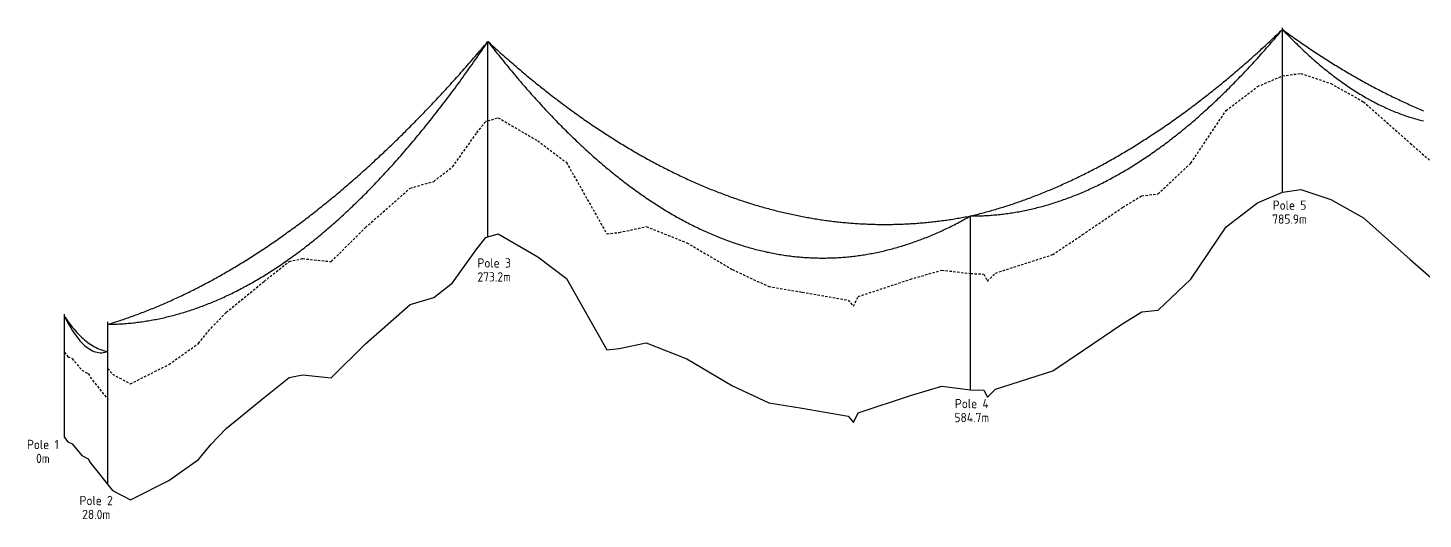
# Model space of a CAD drawing. Header units: metres. Extents: x 207830 to 216266, y 6368624 to 6378933.
# Drawn here: x 212579 to 213479, y 6376280 to 6376597 of the extents above; entities that cross this region are included whole.
import ezdxf
from ezdxf.enums import TextEntityAlignment as Align

# ---------------------------------------------------------------- set-up
doc = ezdxf.new("R2010")
doc.units = ezdxf.units.M
doc.linetypes.add('Dash', pattern=[5, 3, -2])
doc.layers.add('_User Miscellaneous1', color=7, linetype='Continuous')
doc.styles.add('ISOCP', font='isocp.shx', dxfattribs={"height": 1.75})

msp = doc.modelspace()

# ---------------------------------------------------------------- linework, layer by layer
at = {"layer": '_User Miscellaneous1'}
for p, q in [((213388.55, 6376490.87), (213388.55, 6376596.87)), ((212875.85, 6376581.88), (212875.85, 6376588.08)), ((212875.85, 6376581.88), (212875.85, 6376588.08)), ((212875.85, 6376581.88), (212875.85, 6376588.08)), ((212875.85, 6376581.88), (212875.85, 6376588.08)), ((212875.85, 6376461.88), (212875.85, 6376581.88)), ((213372.47, 6376483.98), (213388.57, 6376490.88)), ((213388.57, 6376490.88), (213400.31, 6376492.48)), ((213400.31, 6376492.48), (213419.76, 6376485.98)), ((213352.17, 6376468.48), (213372.47, 6376483.98)), ((213419.76, 6376485.98), (213440.79, 6376474.18)), ((213187.35, 6376469.28), (213187.35, 6376475.48)), ((213187.35, 6376469.28), (213187.35, 6376475.48)), ((213187.35, 6376469.28), (213187.35, 6376475.48)), ((213187.35, 6376469.28), (213187.35, 6376475.48)), ((213187.35, 6376363.28), (213187.35, 6376469.28)), ((213440.79, 6376474.18), (213471.06, 6376447.38)), ((212868.74, 6376454.18), (212874.49, 6376461.58)), ((212874.49, 6376461.58), (212875.83, 6376461.88)), ((212875.83, 6376461.88), (212882.39, 6376463.88)), ((212882.39, 6376463.88), (212908, 6376448.98)), ((213329.48, 6376434.58), (213352.17, 6376468.48)), ((212853.12, 6376432.18), (212868.74, 6376454.18)), ((212908, 6376448.98), (212926.47, 6376435.08)), ((213471.06, 6376447.38), (213499.25, 6376422.58)), ((212926.47, 6376435.08), (212952.53, 6376388.98)), ((213308.25, 6376414.68), (213329.48, 6376434.58)), ((212840.92, 6376422.78), (212853.12, 6376432.18)), ((212796.87, 6376392.98), (212825.75, 6376418.38)), ((212825.75, 6376418.38), (212840.92, 6376422.78)), ((212602.65, 6376332.48), (212602.65, 6376411.98)), ((212630.65, 6376302), (212630.65, 6376407)), ((213259.5, 6376388.38), (213285.57, 6376406.08)), ((213285.57, 6376406.08), (213297.72, 6376413.48)), ((213297.72, 6376413.48), (213308.25, 6376414.68)), ((212774.79, 6376370.98), (212796.87, 6376392.98)), ((212952.53, 6376388.98), (212960.57, 6376389.78)), ((212960.57, 6376389.78), (212978.05, 6376393.58)), ((212978.05, 6376393.58), (213004.17, 6376383.18)), ((213240.32, 6376375.48), (213259.5, 6376388.38)), ((213004.17, 6376383.18), (213033.61, 6376365.88)), ((212731.45, 6376358.18), (212747.6, 6376371.08)), ((212747.6, 6376371.08), (212756.24, 6376372.88)), ((212756.24, 6376372.88), (212774.79, 6376370.98)), ((213203.36, 6376363.58), (213240.32, 6376375.48)), ((213033.61, 6376365.88), (213057.06, 6376354.88)), ((213148.45, 6376359.58), (213168.72, 6376365.48)), ((213168.72, 6376365.48), (213187.34, 6376363.28)), ((213187.34, 6376363.28), (213195.86, 6376362.98)), ((213195.86, 6376362.98), (213198.13, 6376358.38)), ((213198.13, 6376358.38), (213203.36, 6376363.58)), ((212707.06, 6376338.28), (212731.45, 6376358.18)), ((213057.06, 6376354.88), (213078.73, 6376351.28)), ((213114.7, 6376348.38), (213148.45, 6376359.58)), ((213078.73, 6376351.28), (213108.26, 6376346.18)), ((213108.26, 6376346.18), (213111.69, 6376342.18)), ((213111.69, 6376342.18), (213114.7, 6376348.38)), ((212697.21, 6376328.08), (212707.06, 6376338.28)), ((212602.65, 6376332.48), (212604.81, 6376329.58)), ((212604.81, 6376329.58), (212607.59, 6376328.38)), ((212607.59, 6376328.38), (212613.88, 6376320.88)), ((212689.12, 6376318.18), (212697.21, 6376328.08)), ((212613.88, 6376320.88), (212617.99, 6376318.68)), ((212617.99, 6376318.68), (212619.19, 6376316.38)), ((212619.19, 6376316.38), (212633.62, 6376298.28)), ((212670.06, 6376304.58), (212689.12, 6376318.18)), ((212633.62, 6376298.28), (212645.17, 6376292.08)), ((212645.17, 6376292.08), (212670.06, 6376304.58))]:
    msp.add_line(p, q, dxfattribs=at)
at = {"layer": '_User Miscellaneous1', "linetype": 'Dash', "ltscale": 0.5}
for p, q in [((213372.47, 6376558.98), (213388.57, 6376565.88)), ((213388.57, 6376565.88), (213400.31, 6376567.48)), ((213400.31, 6376567.48), (213419.76, 6376560.98)), ((213419.76, 6376560.98), (213440.79, 6376549.18)), ((213352.17, 6376543.48), (213372.47, 6376558.98)), ((213329.48, 6376509.58), (213352.17, 6376543.48)), ((213440.79, 6376549.18), (213471.06, 6376522.38)), ((212868.74, 6376529.18), (212874.49, 6376536.58)), ((212874.49, 6376536.58), (212875.83, 6376536.88)), ((212875.83, 6376536.88), (212882.39, 6376538.88)), ((212882.39, 6376538.88), (212908, 6376523.98)), ((212853.12, 6376507.18), (212868.74, 6376529.18)), ((212908, 6376523.98), (212926.47, 6376510.08)), ((213471.06, 6376522.38), (213499.25, 6376497.58)), ((212840.92, 6376497.78), (212853.12, 6376507.18)), ((212926.47, 6376510.08), (212952.53, 6376463.98)), ((213308.25, 6376489.68), (213329.48, 6376509.58)), ((212825.75, 6376493.38), (212840.92, 6376497.78)), ((212796.87, 6376467.98), (212825.75, 6376493.38)), ((213285.57, 6376481.08), (213297.72, 6376488.48)), ((213297.72, 6376488.48), (213308.25, 6376489.68)), ((213259.5, 6376463.38), (213285.57, 6376481.08)), ((212774.79, 6376445.98), (212796.87, 6376467.98)), ((212952.53, 6376463.98), (212960.57, 6376464.78)), ((212960.57, 6376464.78), (212978.05, 6376468.58)), ((212978.05, 6376468.58), (213004.17, 6376458.18)), ((213240.32, 6376450.48), (213259.5, 6376463.38)), ((213004.17, 6376458.18), (213033.61, 6376440.88)), ((212731.45, 6376433.18), (212747.6, 6376446.08)), ((212747.6, 6376446.08), (212756.24, 6376447.88)), ((212756.24, 6376447.88), (212774.79, 6376445.98)), ((213203.36, 6376438.58), (213240.32, 6376450.48)), ((212707.06, 6376413.28), (212731.45, 6376433.18)), ((213033.61, 6376440.88), (213057.06, 6376429.88)), ((213114.7, 6376423.38), (213148.45, 6376434.58)), ((213148.45, 6376434.58), (213168.72, 6376440.48)), ((213168.72, 6376440.48), (213187.34, 6376438.28)), ((213187.34, 6376438.28), (213195.86, 6376437.98)), ((213195.86, 6376437.98), (213198.13, 6376433.38)), ((213198.13, 6376433.38), (213203.36, 6376438.58)), ((213057.06, 6376429.88), (213078.73, 6376426.28)), ((213078.73, 6376426.28), (213108.26, 6376421.18)), ((213108.26, 6376421.18), (213111.69, 6376417.18)), ((213111.69, 6376417.18), (213114.7, 6376423.38)), ((212697.21, 6376403.08), (212707.06, 6376413.28)), ((212689.12, 6376393.18), (212697.21, 6376403.08)), ((212670.06, 6376379.58), (212689.12, 6376393.18)), ((212602.65, 6376387.48), (212604.81, 6376384.58)), ((212604.81, 6376384.58), (212607.59, 6376383.38)), ((212607.59, 6376383.38), (212613.88, 6376375.88)), ((212645.17, 6376367.08), (212670.06, 6376379.58)), ((212613.88, 6376375.88), (212617.99, 6376373.68)), ((212617.99, 6376373.68), (212619.19, 6376371.38)), ((212619.19, 6376371.38), (212630.66, 6376357)), ((212630.65, 6376377), (212633.62, 6376373.28)), ((212633.62, 6376373.28), (212645.17, 6376367.08))]:
    msp.add_line(p, q, dxfattribs=at)
at = {"layer": '_User Miscellaneous1'}
for points in [[(213187.35, 6376475.48), (213188.35, 6376475.71), (213189.35, 6376475.96), (213190.35, 6376476.2), (213191.35, 6376476.45), (213192.35, 6376476.7), (213193.35, 6376476.96), (213194.35, 6376477.22), (213195.35, 6376477.48), (213196.35, 6376477.75), (213197.35, 6376478.02), (213198.35, 6376478.29), (213199.35, 6376478.57), (213200.35, 6376478.85), (213201.35, 6376479.13), (213202.35, 6376479.42), (213203.35, 6376479.71), (213204.35, 6376480.01), (213205.35, 6376480.31), (213206.35, 6376480.61), (213207.35, 6376480.92), (213208.35, 6376481.23), (213209.35, 6376481.54), (213210.35, 6376481.86), (213211.35, 6376482.18), (213212.35, 6376482.5), (213213.35, 6376482.83), (213214.35, 6376483.16), (213215.35, 6376483.5), (213216.35, 6376483.84), (213217.35, 6376484.18), (213218.35, 6376484.52), (213219.35, 6376484.87), (213220.35, 6376485.23), (213221.35, 6376485.58), (213222.35, 6376485.94), (213223.35, 6376486.31), (213224.35, 6376486.67), (213225.35, 6376487.04), (213226.35, 6376487.42), (213227.35, 6376487.8), (213228.35, 6376488.18), (213229.35, 6376488.56), (213230.35, 6376488.95), (213231.35, 6376489.35), (213232.35, 6376489.74), (213233.35, 6376490.14), (213234.35, 6376490.55), (213235.35, 6376490.95), (213236.35, 6376491.36), (213237.35, 6376491.78), (213238.35, 6376492.2), (213239.35, 6376492.62), (213240.35, 6376493.04), (213241.35, 6376493.47), (213242.35, 6376493.9), (213243.35, 6376494.34), (213244.35, 6376494.78), (213245.35, 6376495.22), (213246.35, 6376495.67), (213247.35, 6376496.12), (213248.35, 6376496.57), (213249.35, 6376497.03), (213250.35, 6376497.49), (213251.35, 6376497.95), (213252.35, 6376498.42), (213253.35, 6376498.89), (213254.35, 6376499.37), (213255.35, 6376499.85), (213256.35, 6376500.33), (213257.35, 6376500.82), (213258.35, 6376501.31), (213259.35, 6376501.8), (213260.35, 6376502.3), (213261.35, 6376502.8), (213262.35, 6376503.3), (213263.35, 6376503.81), (213264.35, 6376504.32), (213265.35, 6376504.84), (213266.35, 6376505.36), (213267.35, 6376505.88), (213268.35, 6376506.4), (213269.35, 6376506.93), (213270.35, 6376507.47), (213271.35, 6376508), (213272.35, 6376508.54), (213273.35, 6376509.09), (213274.35, 6376509.63), (213275.35, 6376510.19), (213276.35, 6376510.74), (213277.35, 6376511.3), (213278.35, 6376511.86), (213279.35, 6376512.43), (213280.35, 6376512.99), (213281.35, 6376513.57), (213282.35, 6376514.14), (213283.35, 6376514.72), (213284.35, 6376515.31), (213285.35, 6376515.89), (213286.35, 6376516.48), (213287.35, 6376517.08), (213288.35, 6376517.68), (213289.35, 6376518.28), (213290.35, 6376518.88), (213291.35, 6376519.49), (213292.35, 6376520.1), (213293.35, 6376520.72), (213294.35, 6376521.34), (213295.35, 6376521.96), (213296.35, 6376522.59), (213297.35, 6376523.22), (213298.35, 6376523.85), (213299.35, 6376524.49), (213300.35, 6376525.13), (213301.35, 6376525.78), (213302.35, 6376526.43), (213303.35, 6376527.08), (213304.35, 6376527.73), (213305.35, 6376528.39), (213306.35, 6376529.06), (213307.35, 6376529.72), (213308.35, 6376530.39), (213309.35, 6376531.06), (213310.35, 6376531.74), (213311.35, 6376532.42), (213312.35, 6376533.11), (213313.35, 6376533.8), (213314.35, 6376534.49), (213315.35, 6376535.18), (213316.35, 6376535.88), (213317.35, 6376536.58), (213318.35, 6376537.29), (213319.35, 6376538), (213320.35, 6376538.71), (213321.35, 6376539.43), (213322.35, 6376540.15), (213323.35, 6376540.87), (213324.35, 6376541.6), (213325.35, 6376542.33), (213326.35, 6376543.07), (213327.35, 6376543.81), (213328.35, 6376544.55), (213329.35, 6376545.29), (213330.35, 6376546.04), (213331.35, 6376546.8), (213332.35, 6376547.55), (213333.35, 6376548.31), (213334.35, 6376549.08), (213335.35, 6376549.84), (213336.35, 6376550.61), (213337.35, 6376551.39), (213338.35, 6376552.17), (213339.35, 6376552.95), (213340.35, 6376553.73), (213341.35, 6376554.52), (213342.35, 6376555.32), (213343.35, 6376556.11), (213344.35, 6376556.91), (213345.35, 6376557.71), (213346.35, 6376558.52), (213347.35, 6376559.33), (213348.35, 6376560.15), (213349.35, 6376560.96), (213350.35, 6376561.79), (213351.35, 6376562.61), (213352.35, 6376563.44), (213353.35, 6376564.27), (213354.35, 6376565.11), (213355.35, 6376565.95), (213356.35, 6376566.79), (213357.35, 6376567.64), (213358.35, 6376568.49), (213359.35, 6376569.34), (213360.35, 6376570.2), (213361.35, 6376571.06), (213362.35, 6376571.92), (213363.35, 6376572.79), (213364.35, 6376573.66), (213365.35, 6376574.54), (213366.35, 6376575.42), (213367.35, 6376576.3), (213368.35, 6376577.19), (213369.35, 6376578.08), (213370.35, 6376578.97), (213371.35, 6376579.87), (213372.35, 6376580.77), (213373.35, 6376581.68), (213374.35, 6376582.58), (213375.35, 6376583.49), (213376.35, 6376584.41), (213377.35, 6376585.33), (213378.35, 6376586.25), (213379.35, 6376587.18), (213380.35, 6376588.11), (213381.35, 6376589.04), (213382.35, 6376589.98), (213383.35, 6376590.92), (213384.35, 6376591.86), (213385.35, 6376592.81), (213386.35, 6376593.76), (213387.35, 6376594.72), (213388.35, 6376595.68), (213388.55, 6376595.87)], [(213187.35, 6376475.48), (213188.35, 6376475.47), (213189.35, 6376475.48), (213190.35, 6376475.49), (213191.35, 6376475.51), (213192.35, 6376475.53), (213193.35, 6376475.56), (213194.35, 6376475.59), (213195.35, 6376475.63), (213196.35, 6376475.68), (213197.35, 6376475.73), (213198.35, 6376475.79), (213199.35, 6376475.85), (213200.35, 6376475.92), (213201.35, 6376476), (213202.35, 6376476.08), (213203.35, 6376476.17), (213204.35, 6376476.26), (213205.35, 6376476.36), (213206.35, 6376476.47), (213207.35, 6376476.58), (213208.35, 6376476.7), (213209.35, 6376476.82), (213210.35, 6376476.95), (213211.35, 6376477.09), (213212.35, 6376477.23), (213213.35, 6376477.38), (213214.35, 6376477.53), (213215.35, 6376477.69), (213216.35, 6376477.86), (213217.35, 6376478.03), (213218.35, 6376478.21), (213219.35, 6376478.39), (213220.35, 6376478.58), (213221.35, 6376478.78), (213222.35, 6376478.98), (213223.35, 6376479.19), (213224.35, 6376479.4), (213225.35, 6376479.62), (213226.35, 6376479.85), (213227.35, 6376480.08), (213228.35, 6376480.32), (213229.35, 6376480.56), (213230.35, 6376480.81), (213231.35, 6376481.06), (213232.35, 6376481.33), (213233.35, 6376481.59), (213234.35, 6376481.87), (213235.35, 6376482.15), (213236.35, 6376482.43), (213237.35, 6376482.72), (213238.35, 6376483.02), (213239.35, 6376483.33), (213240.35, 6376483.64), (213241.35, 6376483.95), (213242.35, 6376484.27), (213243.35, 6376484.6), (213244.35, 6376484.93), (213245.35, 6376485.27), (213246.35, 6376485.62), (213247.35, 6376485.97), (213248.35, 6376486.33), (213249.35, 6376486.69), (213250.35, 6376487.06), (213251.35, 6376487.44), (213252.35, 6376487.82), (213253.35, 6376488.21), (213254.35, 6376488.6), (213255.35, 6376489), (213256.35, 6376489.41), (213257.35, 6376489.82), (213258.35, 6376490.23), (213259.35, 6376490.66), (213260.35, 6376491.09), (213261.35, 6376491.52), (213262.35, 6376491.96), (213263.35, 6376492.41), (213264.35, 6376492.87), (213265.35, 6376493.33), (213266.35, 6376493.79), (213267.35, 6376494.26), (213268.35, 6376494.74), (213269.35, 6376495.22), (213270.35, 6376495.71), (213271.35, 6376496.21), (213272.35, 6376496.71), (213273.35, 6376497.22), (213274.35, 6376497.73), (213275.35, 6376498.25), (213276.35, 6376498.78), (213277.35, 6376499.31), (213278.35, 6376499.84), (213279.35, 6376500.39), (213280.35, 6376500.94), (213281.35, 6376501.49), (213282.35, 6376502.05), (213283.35, 6376502.62), (213284.35, 6376503.19), (213285.35, 6376503.77), (213286.35, 6376504.36), (213287.35, 6376504.95), (213288.35, 6376505.55), (213289.35, 6376506.15), (213290.35, 6376506.76), (213291.35, 6376507.38), (213292.35, 6376508), (213293.35, 6376508.63), (213294.35, 6376509.26), (213295.35, 6376509.9), (213296.35, 6376510.54), (213297.35, 6376511.19), (213298.35, 6376511.85), (213299.35, 6376512.52), (213300.35, 6376513.19), (213301.35, 6376513.86), (213302.35, 6376514.54), (213303.35, 6376515.23), (213304.35, 6376515.92), (213305.35, 6376516.62), (213306.35, 6376517.33), (213307.35, 6376518.04), (213308.35, 6376518.76), (213309.35, 6376519.48), (213310.35, 6376520.21), (213311.35, 6376520.94), (213312.35, 6376521.69), (213313.35, 6376522.43), (213314.35, 6376523.19), (213315.35, 6376523.95), (213316.35, 6376524.71), (213317.35, 6376525.48), (213318.35, 6376526.26), (213319.35, 6376527.04), (213320.35, 6376527.83), (213321.35, 6376528.63), (213322.35, 6376529.43), (213323.35, 6376530.24), (213324.35, 6376531.05), (213325.35, 6376531.87), (213326.35, 6376532.7), (213327.35, 6376533.53), (213328.35, 6376534.37), (213329.35, 6376535.21), (213330.35, 6376536.06), (213331.35, 6376536.91), (213332.35, 6376537.78), (213333.35, 6376538.64), (213334.35, 6376539.52), (213335.35, 6376540.4), (213336.35, 6376541.28), (213337.35, 6376542.17), (213338.35, 6376543.07), (213339.35, 6376543.98), (213340.35, 6376544.89), (213341.35, 6376545.8), (213342.35, 6376546.72), (213343.35, 6376547.65), (213344.35, 6376548.58), (213345.35, 6376549.52), (213346.35, 6376550.47), (213347.35, 6376551.42), (213348.35, 6376552.38), (213349.35, 6376553.34), (213350.35, 6376554.31), (213351.35, 6376555.29), (213352.35, 6376556.27), (213353.35, 6376557.26), (213354.35, 6376558.25), (213355.35, 6376559.25), (213356.35, 6376560.26), (213357.35, 6376561.27), (213358.35, 6376562.29), (213359.35, 6376563.31), (213360.35, 6376564.34), (213361.35, 6376565.38), (213362.35, 6376566.42), (213363.35, 6376567.47), (213364.35, 6376568.52), (213365.35, 6376569.58), (213366.35, 6376570.65), (213367.35, 6376571.72), (213368.35, 6376572.8), (213369.35, 6376573.88), (213370.35, 6376574.97), (213371.35, 6376576.07), (213372.35, 6376577.17), (213373.35, 6376578.28), (213374.35, 6376579.39), (213375.35, 6376580.51), (213376.35, 6376581.64), (213377.35, 6376582.77), (213378.35, 6376583.91), (213379.35, 6376585.06), (213380.35, 6376586.21), (213381.35, 6376587.36), (213382.35, 6376588.53), (213383.35, 6376589.69), (213384.35, 6376590.87), (213385.35, 6376592.05), (213386.35, 6376593.24), (213387.35, 6376594.43), (213388.35, 6376595.63), (213388.55, 6376595.87)], [(213388.55, 6376595.87), (213389.55, 6376595.14), (213390.55, 6376594.41), (213391.55, 6376593.68), (213392.55, 6376592.96), (213393.55, 6376592.24), (213394.55, 6376591.52), (213395.55, 6376590.81), (213396.55, 6376590.1), (213397.55, 6376589.4), (213398.55, 6376588.7), (213399.55, 6376588), (213400.55, 6376587.31), (213401.55, 6376586.61), (213402.55, 6376585.93), (213403.55, 6376585.24), (213404.55, 6376584.56), (213405.55, 6376583.88), (213406.55, 6376583.21), (213407.55, 6376582.54), (213408.55, 6376581.87), (213409.55, 6376581.21), (213410.55, 6376580.55), (213411.55, 6376579.89), (213412.55, 6376579.24), (213413.55, 6376578.59), (213414.55, 6376577.95), (213415.55, 6376577.3), (213416.55, 6376576.66), (213417.55, 6376576.03), (213418.55, 6376575.4), (213419.55, 6376574.77), (213420.55, 6376574.14), (213421.55, 6376573.52), (213422.55, 6376572.9), (213423.55, 6376572.29), (213424.55, 6376571.68), (213425.55, 6376571.07), (213426.55, 6376570.46), (213427.55, 6376569.86), (213428.55, 6376569.26), (213429.55, 6376568.67), (213430.55, 6376568.08), (213431.55, 6376567.49), (213432.55, 6376566.91), (213433.55, 6376566.33), (213434.55, 6376565.75), (213435.55, 6376565.18), (213436.55, 6376564.61), (213437.55, 6376564.04), (213438.55, 6376563.48), (213439.55, 6376562.92), (213440.55, 6376562.36), (213441.55, 6376561.81), (213442.55, 6376561.26), (213443.55, 6376560.72), (213444.55, 6376560.17), (213445.55, 6376559.63), (213446.55, 6376559.1), (213447.55, 6376558.57), (213448.55, 6376558.04), (213449.55, 6376557.51), (213450.55, 6376556.99), (213451.55, 6376556.47), (213452.55, 6376555.96), (213453.55, 6376555.45), (213454.55, 6376554.94), (213455.55, 6376554.44), (213456.55, 6376553.94), (213457.55, 6376553.44), (213458.55, 6376552.94), (213459.55, 6376552.45), (213460.55, 6376551.97), (213461.55, 6376551.48), (213462.55, 6376551), (213463.55, 6376550.53), (213464.55, 6376550.05), (213465.55, 6376549.59), (213466.55, 6376549.12), (213467.55, 6376548.66), (213468.55, 6376548.2), (213469.55, 6376547.74), (213470.55, 6376547.29), (213471.55, 6376546.84), (213472.55, 6376546.39), (213473.55, 6376545.95), (213474.55, 6376545.51), (213475.55, 6376545.08), (213476.55, 6376544.65), (213477.55, 6376544.22), (213478.55, 6376543.79), (213479.55, 6376543.37)], [(213388.55, 6376595.87), (213389.55, 6376594.81), (213390.55, 6376593.76), (213391.55, 6376592.73), (213392.55, 6376591.7), (213393.55, 6376590.68), (213394.55, 6376589.67), (213395.55, 6376588.67), (213396.55, 6376587.67), (213397.55, 6376586.69), (213398.55, 6376585.72), (213399.55, 6376584.75), (213400.55, 6376583.79), (213401.55, 6376582.85), (213402.55, 6376581.91), (213403.55, 6376580.98), (213404.55, 6376580.06), (213405.55, 6376579.15), (213406.55, 6376578.25), (213407.55, 6376577.35), (213408.55, 6376576.47), (213409.55, 6376575.6), (213410.55, 6376574.73), (213411.55, 6376573.87), (213412.55, 6376573.02), (213413.55, 6376572.19), (213414.55, 6376571.36), (213415.55, 6376570.54), (213416.55, 6376569.72), (213417.55, 6376568.92), (213418.55, 6376568.13), (213419.55, 6376567.34), (213420.55, 6376566.57), (213421.55, 6376565.8), (213422.55, 6376565.05), (213423.55, 6376564.3), (213424.55, 6376563.56), (213425.55, 6376562.83), (213426.55, 6376562.11), (213427.55, 6376561.39), (213428.55, 6376560.69), (213429.55, 6376560), (213430.55, 6376559.31), (213431.55, 6376558.64), (213432.55, 6376557.97), (213433.55, 6376557.31), (213434.55, 6376556.66), (213435.55, 6376556.02), (213436.55, 6376555.39), (213437.55, 6376554.77), (213438.55, 6376554.16), (213439.55, 6376553.56), (213440.55, 6376552.96), (213441.55, 6376552.38), (213442.55, 6376551.8), (213443.55, 6376551.23), (213444.55, 6376550.67), (213445.55, 6376550.12), (213446.55, 6376549.58), (213447.55, 6376549.05), (213448.55, 6376548.53), (213449.55, 6376548.02), (213450.55, 6376547.51), (213451.55, 6376547.02), (213452.55, 6376546.53), (213453.55, 6376546.05), (213454.55, 6376545.58), (213455.55, 6376545.13), (213456.55, 6376544.68), (213457.55, 6376544.23), (213458.55, 6376543.8), (213459.55, 6376543.38), (213460.55, 6376542.96), (213461.55, 6376542.56), (213462.55, 6376542.16), (213463.55, 6376541.78), (213464.55, 6376541.4), (213465.55, 6376541.03), (213466.55, 6376540.67), (213467.55, 6376540.32), (213468.55, 6376539.98), (213469.55, 6376539.64), (213470.55, 6376539.32), (213471.55, 6376539.01), (213472.55, 6376538.7), (213473.55, 6376538.4), (213474.55, 6376538.12), (213475.55, 6376537.84), (213476.55, 6376537.57), (213477.55, 6376537.31), (213478.55, 6376537.05), (213479.55, 6376536.81)], [(212630.65, 6376405.5), (212631.65, 6376405.81), (212632.65, 6376406.12), (212633.65, 6376406.43), (212634.65, 6376406.74), (212635.65, 6376407.06), (212636.65, 6376407.39), (212637.65, 6376407.71), (212638.65, 6376408.04), (212639.65, 6376408.38), (212640.65, 6376408.71), (212641.65, 6376409.06), (212642.65, 6376409.4), (212643.65, 6376409.75), (212644.65, 6376410.1), (212645.65, 6376410.46), (212646.65, 6376410.81), (212647.65, 6376411.18), (212648.65, 6376411.54), (212649.65, 6376411.91), (212650.65, 6376412.29), (212651.65, 6376412.66), (212652.65, 6376413.04), (212653.65, 6376413.43), (212654.65, 6376413.82), (212655.65, 6376414.21), (212656.65, 6376414.6), (212657.65, 6376415), (212658.65, 6376415.4), (212659.65, 6376415.81), (212660.65, 6376416.22), (212661.65, 6376416.63), (212662.65, 6376417.05), (212663.65, 6376417.47), (212664.65, 6376417.89), (212665.65, 6376418.32), (212666.65, 6376418.75), (212667.65, 6376419.18), (212668.65, 6376419.62), (212669.65, 6376420.06), (212670.65, 6376420.51), (212671.65, 6376420.96), (212672.65, 6376421.41), (212673.65, 6376421.87), (212674.65, 6376422.33), (212675.65, 6376422.79), (212676.65, 6376423.26), (212677.65, 6376423.73), (212678.65, 6376424.2), (212679.65, 6376424.68), (212680.65, 6376425.16), (212681.65, 6376425.64), (212682.65, 6376426.13), (212683.65, 6376426.63), (212684.65, 6376427.12), (212685.65, 6376427.62), (212686.65, 6376428.12), (212687.65, 6376428.63), (212688.65, 6376429.14), (212689.65, 6376429.65), (212690.65, 6376430.17), (212691.65, 6376430.69), (212692.65, 6376431.22), (212693.65, 6376431.74), (212694.65, 6376432.28), (212695.65, 6376432.81), (212696.65, 6376433.35), (212697.65, 6376433.89), (212698.65, 6376434.44), (212699.65, 6376434.99), (212700.65, 6376435.54), (212701.65, 6376436.1), (212702.65, 6376436.66), (212703.65, 6376437.22), (212704.65, 6376437.79), (212705.65, 6376438.36), (212706.65, 6376438.94), (212707.65, 6376439.51), (212708.65, 6376440.1), (212709.65, 6376440.68), (212710.65, 6376441.27), (212711.65, 6376441.86), (212712.65, 6376442.46), (212713.65, 6376443.06), (212714.65, 6376443.66), (212715.65, 6376444.27), (212716.65, 6376444.88), (212717.65, 6376445.5), (212718.65, 6376446.11), (212719.65, 6376446.73), (212720.65, 6376447.36), (212721.65, 6376447.99), (212722.65, 6376448.62), (212723.65, 6376449.26), (212724.65, 6376449.9), (212725.65, 6376450.54), (212726.65, 6376451.19), (212727.65, 6376451.84), (212728.65, 6376452.49), (212729.65, 6376453.15), (212730.65, 6376453.81), (212731.65, 6376454.47), (212732.65, 6376455.14), (212733.65, 6376455.82), (212734.65, 6376456.49), (212735.65, 6376457.17), (212736.65, 6376457.85), (212737.65, 6376458.54), (212738.65, 6376459.23), (212739.65, 6376459.92), (212740.65, 6376460.62), (212741.65, 6376461.32), (212742.65, 6376462.03), (212743.65, 6376462.73), (212744.65, 6376463.44), (212745.65, 6376464.16), (212746.65, 6376464.88), (212747.65, 6376465.6), (212748.65, 6376466.33), (212749.65, 6376467.06), (212750.65, 6376467.79), (212751.65, 6376468.53), (212752.65, 6376469.27), (212753.65, 6376470.01), (212754.65, 6376470.76), (212755.65, 6376471.51), (212756.65, 6376472.26), (212757.65, 6376473.02), (212758.65, 6376473.79), (212759.65, 6376474.55), (212760.65, 6376475.32), (212761.65, 6376476.09), (212762.65, 6376476.87), (212763.65, 6376477.65), (212764.65, 6376478.43), (212765.65, 6376479.22), (212766.65, 6376480.01), (212767.65, 6376480.81), (212768.65, 6376481.6), (212769.65, 6376482.41), (212770.65, 6376483.21), (212771.65, 6376484.02), (212772.65, 6376484.83), (212773.65, 6376485.65), (212774.65, 6376486.47), (212775.65, 6376487.29), (212776.65, 6376488.12), (212777.65, 6376488.95), (212778.65, 6376489.78), (212779.65, 6376490.62), (212780.65, 6376491.46), (212781.65, 6376492.31), (212782.65, 6376493.16), (212783.65, 6376494.01), (212784.65, 6376494.86), (212785.65, 6376495.72), (212786.65, 6376496.59), (212787.65, 6376497.45), (212788.65, 6376498.32), (212789.65, 6376499.2), (212790.65, 6376500.07), (212791.65, 6376500.95), (212792.65, 6376501.84), (212793.65, 6376502.73), (212794.65, 6376503.62), (212795.65, 6376504.51), (212796.65, 6376505.41), (212797.65, 6376506.32), (212798.65, 6376507.22), (212799.65, 6376508.13), (212800.65, 6376509.05), (212801.65, 6376509.96), (212802.65, 6376510.88), (212803.65, 6376511.81), (212804.65, 6376512.74), (212805.65, 6376513.67), (212806.65, 6376514.6), (212807.65, 6376515.54), (212808.65, 6376516.48), (212809.65, 6376517.43), (212810.65, 6376518.38), (212811.65, 6376519.33), (212812.65, 6376520.29), (212813.65, 6376521.25), (212814.65, 6376522.21), (212815.65, 6376523.18), (212816.65, 6376524.15), (212817.65, 6376525.13), (212818.65, 6376526.1), (212819.65, 6376527.09), (212820.65, 6376528.07), (212821.65, 6376529.06), (212822.65, 6376530.05), (212823.65, 6376531.05), (212824.65, 6376532.05), (212825.65, 6376533.05), (212826.65, 6376534.06), (212827.65, 6376535.07), (212828.65, 6376536.09), (212829.65, 6376537.11), (212830.65, 6376538.13), (212831.65, 6376539.15), (212832.65, 6376540.18), (212833.65, 6376541.21), (212834.65, 6376542.25), (212835.65, 6376543.29), (212836.65, 6376544.33), (212837.65, 6376545.38), (212838.65, 6376546.43), (212839.65, 6376547.49), (212840.65, 6376548.54), (212841.65, 6376549.6), (212842.65, 6376550.67), (212843.65, 6376551.74), (212844.65, 6376552.81), (212845.65, 6376553.89), (212846.65, 6376554.97), (212847.65, 6376556.05), (212848.65, 6376557.14), (212849.65, 6376558.23), (212850.65, 6376559.32), (212851.65, 6376560.42), (212852.65, 6376561.52), (212853.65, 6376562.62), (212854.65, 6376563.73), (212855.65, 6376564.84), (212856.65, 6376565.96), (212857.65, 6376567.08), (212858.65, 6376568.2), (212859.65, 6376569.33), (212860.65, 6376570.46), (212861.65, 6376571.59), (212862.65, 6376572.73), (212863.65, 6376573.87), (212864.65, 6376575.02), (212865.65, 6376576.16), (212866.65, 6376577.32), (212867.65, 6376578.47), (212868.65, 6376579.63), (212869.65, 6376580.79), (212870.65, 6376581.96), (212871.65, 6376583.13), (212872.65, 6376584.3), (212873.65, 6376585.48), (212874.65, 6376586.66), (212875.65, 6376587.85), (212875.85, 6376588.08)], [(212630.65, 6376405.5), (212631.65, 6376405.52), (212632.65, 6376405.54), (212633.65, 6376405.56), (212634.65, 6376405.59), (212635.65, 6376405.63), (212636.65, 6376405.67), (212637.65, 6376405.72), (212638.65, 6376405.78), (212639.65, 6376405.84), (212640.65, 6376405.91), (212641.65, 6376405.98), (212642.65, 6376406.06), (212643.65, 6376406.15), (212644.65, 6376406.24), (212645.65, 6376406.34), (212646.65, 6376406.44), (212647.65, 6376406.55), (212648.65, 6376406.66), (212649.65, 6376406.79), (212650.65, 6376406.91), (212651.65, 6376407.05), (212652.65, 6376407.19), (212653.65, 6376407.33), (212654.65, 6376407.48), (212655.65, 6376407.64), (212656.65, 6376407.8), (212657.65, 6376407.97), (212658.65, 6376408.15), (212659.65, 6376408.33), (212660.65, 6376408.51), (212661.65, 6376408.71), (212662.65, 6376408.91), (212663.65, 6376409.11), (212664.65, 6376409.32), (212665.65, 6376409.54), (212666.65, 6376409.76), (212667.65, 6376409.99), (212668.65, 6376410.23), (212669.65, 6376410.47), (212670.65, 6376410.71), (212671.65, 6376410.97), (212672.65, 6376411.23), (212673.65, 6376411.49), (212674.65, 6376411.76), (212675.65, 6376412.04), (212676.65, 6376412.32), (212677.65, 6376412.61), (212678.65, 6376412.9), (212679.65, 6376413.2), (212680.65, 6376413.51), (212681.65, 6376413.82), (212682.65, 6376414.14), (212683.65, 6376414.47), (212684.65, 6376414.8), (212685.65, 6376415.13), (212686.65, 6376415.48), (212687.65, 6376415.82), (212688.65, 6376416.18), (212689.65, 6376416.54), (212690.65, 6376416.91), (212691.65, 6376417.28), (212692.65, 6376417.66), (212693.65, 6376418.04), (212694.65, 6376418.43), (212695.65, 6376418.83), (212696.65, 6376419.23), (212697.65, 6376419.64), (212698.65, 6376420.05), (212699.65, 6376420.47), (212700.65, 6376420.9), (212701.65, 6376421.33), (212702.65, 6376421.77), (212703.65, 6376422.21), (212704.65, 6376422.66), (212705.65, 6376423.12), (212706.65, 6376423.58), (212707.65, 6376424.05), (212708.65, 6376424.52), (212709.65, 6376425), (212710.65, 6376425.49), (212711.65, 6376425.98), (212712.65, 6376426.48), (212713.65, 6376426.98), (212714.65, 6376427.49), (212715.65, 6376428.01), (212716.65, 6376428.53), (212717.65, 6376429.06), (212718.65, 6376429.59), (212719.65, 6376430.13), (212720.65, 6376430.68), (212721.65, 6376431.23), (212722.65, 6376431.79), (212723.65, 6376432.35), (212724.65, 6376432.92), (212725.65, 6376433.5), (212726.65, 6376434.08), (212727.65, 6376434.67), (212728.65, 6376435.26), (212729.65, 6376435.86), (212730.65, 6376436.46), (212731.65, 6376437.08), (212732.65, 6376437.69), (212733.65, 6376438.32), (212734.65, 6376438.95), (212735.65, 6376439.58), (212736.65, 6376440.22), (212737.65, 6376440.87), (212738.65, 6376441.52), (212739.65, 6376442.18), (212740.65, 6376442.85), (212741.65, 6376443.52), (212742.65, 6376444.2), (212743.65, 6376444.88), (212744.65, 6376445.57), (212745.65, 6376446.27), (212746.65, 6376446.97), (212747.65, 6376447.68), (212748.65, 6376448.39), (212749.65, 6376449.11), (212750.65, 6376449.83), (212751.65, 6376450.57), (212752.65, 6376451.3), (212753.65, 6376452.05), (212754.65, 6376452.8), (212755.65, 6376453.55), (212756.65, 6376454.31), (212757.65, 6376455.08), (212758.65, 6376455.85), (212759.65, 6376456.63), (212760.65, 6376457.42), (212761.65, 6376458.21), (212762.65, 6376459.01), (212763.65, 6376459.81), (212764.65, 6376460.62), (212765.65, 6376461.43), (212766.65, 6376462.25), (212767.65, 6376463.08), (212768.65, 6376463.92), (212769.65, 6376464.75), (212770.65, 6376465.6), (212771.65, 6376466.45), (212772.65, 6376467.31), (212773.65, 6376468.17), (212774.65, 6376469.04), (212775.65, 6376469.92), (212776.65, 6376470.8), (212777.65, 6376471.68), (212778.65, 6376472.58), (212779.65, 6376473.48), (212780.65, 6376474.38), (212781.65, 6376475.29), (212782.65, 6376476.21), (212783.65, 6376477.13), (212784.65, 6376478.06), (212785.65, 6376479), (212786.65, 6376479.94), (212787.65, 6376480.89), (212788.65, 6376481.84), (212789.65, 6376482.8), (212790.65, 6376483.76), (212791.65, 6376484.74), (212792.65, 6376485.71), (212793.65, 6376486.7), (212794.65, 6376487.69), (212795.65, 6376488.68), (212796.65, 6376489.68), (212797.65, 6376490.69), (212798.65, 6376491.7), (212799.65, 6376492.72), (212800.65, 6376493.75), (212801.65, 6376494.78), (212802.65, 6376495.82), (212803.65, 6376496.86), (212804.65, 6376497.91), (212805.65, 6376498.96), (212806.65, 6376500.02), (212807.65, 6376501.09), (212808.65, 6376502.16), (212809.65, 6376503.24), (212810.65, 6376504.33), (212811.65, 6376505.42), (212812.65, 6376506.52), (212813.65, 6376507.62), (212814.65, 6376508.73), (212815.65, 6376509.85), (212816.65, 6376510.97), (212817.65, 6376512.1), (212818.65, 6376513.23), (212819.65, 6376514.37), (212820.65, 6376515.51), (212821.65, 6376516.66), (212822.65, 6376517.82), (212823.65, 6376518.99), (212824.65, 6376520.16), (212825.65, 6376521.33), (212826.65, 6376522.51), (212827.65, 6376523.7), (212828.65, 6376524.89), (212829.65, 6376526.09), (212830.65, 6376527.3), (212831.65, 6376528.51), (212832.65, 6376529.73), (212833.65, 6376530.95), (212834.65, 6376532.18), (212835.65, 6376533.42), (212836.65, 6376534.66), (212837.65, 6376535.91), (212838.65, 6376537.16), (212839.65, 6376538.42), (212840.65, 6376539.69), (212841.65, 6376540.96), (212842.65, 6376542.24), (212843.65, 6376543.52), (212844.65, 6376544.81), (212845.65, 6376546.11), (212846.65, 6376547.41), (212847.65, 6376548.72), (212848.65, 6376550.03), (212849.65, 6376551.35), (212850.65, 6376552.68), (212851.65, 6376554.01), (212852.65, 6376555.35), (212853.65, 6376556.69), (212854.65, 6376558.04), (212855.65, 6376559.4), (212856.65, 6376560.76), (212857.65, 6376562.13), (212858.65, 6376563.5), (212859.65, 6376564.88), (212860.65, 6376566.27), (212861.65, 6376567.66), (212862.65, 6376569.06), (212863.65, 6376570.46), (212864.65, 6376571.87), (212865.65, 6376573.29), (212866.65, 6376574.71), (212867.65, 6376576.14), (212868.65, 6376577.58), (212869.65, 6376579.02), (212870.65, 6376580.46), (212871.65, 6376581.92), (212872.65, 6376583.37), (212873.65, 6376584.84), (212874.65, 6376586.31), (212875.65, 6376587.79), (212875.85, 6376588.08)], [(212875.85, 6376588.08), (212876.85, 6376586.79), (212877.85, 6376585.5), (212878.85, 6376584.22), (212879.85, 6376582.95), (212880.85, 6376581.68), (212881.85, 6376580.42), (212882.85, 6376579.16), (212883.85, 6376577.91), (212884.85, 6376576.67), (212885.85, 6376575.43), (212886.85, 6376574.2), (212887.85, 6376572.97), (212888.85, 6376571.75), (212889.85, 6376570.54), (212890.85, 6376569.33), (212891.85, 6376568.13), (212892.85, 6376566.93), (212893.85, 6376565.74), (212894.85, 6376564.56), (212895.85, 6376563.38), (212896.85, 6376562.21), (212897.85, 6376561.04), (212898.85, 6376559.88), (212899.85, 6376558.73), (212900.85, 6376557.58), (212901.85, 6376556.44), (212902.85, 6376555.3), (212903.85, 6376554.17), (212904.85, 6376553.05), (212905.85, 6376551.93), (212906.85, 6376550.82), (212907.85, 6376549.71), (212908.85, 6376548.61), (212909.85, 6376547.52), (212910.85, 6376546.43), (212911.85, 6376545.35), (212912.85, 6376544.27), (212913.85, 6376543.2), (212914.85, 6376542.14), (212915.85, 6376541.08), (212916.85, 6376540.03), (212917.85, 6376538.98), (212918.85, 6376537.94), (212919.85, 6376536.91), (212920.85, 6376535.88), (212921.85, 6376534.86), (212922.85, 6376533.84), (212923.85, 6376532.84), (212924.85, 6376531.83), (212925.85, 6376530.83), (212926.85, 6376529.84), (212927.85, 6376528.86), (212928.85, 6376527.88), (212929.85, 6376526.9), (212930.85, 6376525.94), (212931.85, 6376524.97), (212932.85, 6376524.02), (212933.85, 6376523.07), (212934.85, 6376522.13), (212935.85, 6376521.19), (212936.85, 6376520.26), (212937.85, 6376519.33), (212938.85, 6376518.41), (212939.85, 6376517.5), (212940.85, 6376516.59), (212941.85, 6376515.69), (212942.85, 6376514.79), (212943.85, 6376513.9), (212944.85, 6376513.02), (212945.85, 6376512.14), (212946.85, 6376511.27), (212947.85, 6376510.4), (212948.85, 6376509.55), (212949.85, 6376508.69), (212950.85, 6376507.84), (212951.85, 6376507), (212952.85, 6376506.17), (212953.85, 6376505.34), (212954.85, 6376504.51), (212955.85, 6376503.7), (212956.85, 6376502.88), (212957.85, 6376502.08), (212958.85, 6376501.28), (212959.85, 6376500.49), (212960.85, 6376499.7), (212961.85, 6376498.92), (212962.85, 6376498.14), (212963.85, 6376497.37), (212964.85, 6376496.61), (212965.85, 6376495.85), (212966.85, 6376495.1), (212967.85, 6376494.35), (212968.85, 6376493.61), (212969.85, 6376492.88), (212970.85, 6376492.15), (212971.85, 6376491.43), (212972.85, 6376490.71), (212973.85, 6376490.01), (212974.85, 6376489.3), (212975.85, 6376488.6), (212976.85, 6376487.91), (212977.85, 6376487.23), (212978.85, 6376486.55), (212979.85, 6376485.87), (212980.85, 6376485.21), (212981.85, 6376484.54), (212982.85, 6376483.89), (212983.85, 6376483.24), (212984.85, 6376482.59), (212985.85, 6376481.96), (212986.85, 6376481.32), (212987.85, 6376480.7), (212988.85, 6376480.08), (212989.85, 6376479.47), (212990.85, 6376478.86), (212991.85, 6376478.26), (212992.85, 6376477.66), (212993.85, 6376477.07), (212994.85, 6376476.49), (212995.85, 6376475.91), (212996.85, 6376475.34), (212997.85, 6376474.77), (212998.85, 6376474.21), (212999.85, 6376473.66), (213000.85, 6376473.11), (213001.85, 6376472.57), (213002.85, 6376472.03), (213003.85, 6376471.5), (213004.85, 6376470.98), (213005.85, 6376470.46), (213006.85, 6376469.95), (213007.85, 6376469.44), (213008.85, 6376468.94), (213009.85, 6376468.45), (213010.85, 6376467.96), (213011.85, 6376467.48), (213012.85, 6376467), (213013.85, 6376466.53), (213014.85, 6376466.07), (213015.85, 6376465.61), (213016.85, 6376465.15), (213017.85, 6376464.71), (213018.85, 6376464.27), (213019.85, 6376463.83), (213020.85, 6376463.41), (213021.85, 6376462.98), (213022.85, 6376462.57), (213023.85, 6376462.16), (213024.85, 6376461.75), (213025.85, 6376461.35), (213026.85, 6376460.96), (213027.85, 6376460.58), (213028.85, 6376460.19), (213029.85, 6376459.82), (213030.85, 6376459.45), (213031.85, 6376459.09), (213032.85, 6376458.73), (213033.85, 6376458.38), (213034.85, 6376458.04), (213035.85, 6376457.7), (213036.85, 6376457.37), (213037.85, 6376457.04), (213038.85, 6376456.72), (213039.85, 6376456.41), (213040.85, 6376456.1), (213041.85, 6376455.79), (213042.85, 6376455.5), (213043.85, 6376455.21), (213044.85, 6376454.92), (213045.85, 6376454.64), (213046.85, 6376454.37), (213047.85, 6376454.1), (213048.85, 6376453.84), (213049.85, 6376453.59), (213050.85, 6376453.34), (213051.85, 6376453.1), (213052.85, 6376452.86), (213053.85, 6376452.63), (213054.85, 6376452.4), (213055.85, 6376452.18), (213056.85, 6376451.97), (213057.85, 6376451.76), (213058.85, 6376451.56), (213059.85, 6376451.37), (213060.85, 6376451.18), (213061.85, 6376451), (213062.85, 6376450.82), (213063.85, 6376450.65), (213064.85, 6376450.48), (213065.85, 6376450.32), (213066.85, 6376450.17), (213067.85, 6376450.02), (213068.85, 6376449.88), (213069.85, 6376449.75), (213070.85, 6376449.62), (213071.85, 6376449.49), (213072.85, 6376449.38), (213073.85, 6376449.27), (213074.85, 6376449.16), (213075.85, 6376449.06), (213076.85, 6376448.97), (213077.85, 6376448.88), (213078.85, 6376448.8), (213079.85, 6376448.72), (213080.85, 6376448.65), (213081.85, 6376448.59), (213082.85, 6376448.53), (213083.85, 6376448.48), (213084.85, 6376448.44), (213085.85, 6376448.4), (213086.85, 6376448.36), (213087.85, 6376448.33), (213088.85, 6376448.31), (213089.85, 6376448.3), (213090.85, 6376448.29), (213091.85, 6376448.28), (213092.85, 6376448.29), (213093.85, 6376448.29), (213094.85, 6376448.31), (213095.85, 6376448.33), (213096.85, 6376448.35), (213097.85, 6376448.39), (213098.85, 6376448.42), (213099.85, 6376448.47), (213100.85, 6376448.52), (213101.85, 6376448.57), (213102.85, 6376448.64), (213103.85, 6376448.7), (213104.85, 6376448.78), (213105.85, 6376448.86), (213106.85, 6376448.94), (213107.85, 6376449.04), (213108.85, 6376449.13), (213109.85, 6376449.24), (213110.85, 6376449.35), (213111.85, 6376449.46), (213112.85, 6376449.59), (213113.85, 6376449.71), (213114.85, 6376449.85), (213115.85, 6376449.99), (213116.85, 6376450.13), (213117.85, 6376450.28), (213118.85, 6376450.44), (213119.85, 6376450.61), (213120.85, 6376450.78), (213121.85, 6376450.95), (213122.85, 6376451.13), (213123.85, 6376451.32), (213124.85, 6376451.51), (213125.85, 6376451.71), (213126.85, 6376451.92), (213127.85, 6376452.13), (213128.85, 6376452.35), (213129.85, 6376452.57), (213130.85, 6376452.8), (213131.85, 6376453.04), (213132.85, 6376453.28), (213133.85, 6376453.52), (213134.85, 6376453.78), (213135.85, 6376454.04), (213136.85, 6376454.3), (213137.85, 6376454.57), (213138.85, 6376454.85), (213139.85, 6376455.13), (213140.85, 6376455.42), (213141.85, 6376455.72), (213142.85, 6376456.02), (213143.85, 6376456.33), (213144.85, 6376456.64), (213145.85, 6376456.96), (213146.85, 6376457.28), (213147.85, 6376457.61), (213148.85, 6376457.95), (213149.85, 6376458.29), (213150.85, 6376458.64), (213151.85, 6376459), (213152.85, 6376459.36), (213153.85, 6376459.73), (213154.85, 6376460.1), (213155.85, 6376460.48), (213156.85, 6376460.86), (213157.85, 6376461.25), (213158.85, 6376461.65), (213159.85, 6376462.05), (213160.85, 6376462.46), (213161.85, 6376462.88), (213162.85, 6376463.3), (213163.85, 6376463.72), (213164.85, 6376464.16), (213165.85, 6376464.6), (213166.85, 6376465.04), (213167.85, 6376465.49), (213168.85, 6376465.95), (213169.85, 6376466.41), (213170.85, 6376466.88), (213171.85, 6376467.35), (213172.85, 6376467.83), (213173.85, 6376468.32), (213174.85, 6376468.81), (213175.85, 6376469.31), (213176.85, 6376469.82), (213177.85, 6376470.33), (213178.85, 6376470.84), (213179.85, 6376471.37), (213180.85, 6376471.89), (213181.85, 6376472.43), (213182.85, 6376472.97), (213183.85, 6376473.52), (213184.85, 6376474.07), (213185.85, 6376474.63), (213186.85, 6376475.19), (213187.35, 6376475.48)], [(212875.85, 6376588.08), (212876.85, 6376587.16), (212877.85, 6376586.24), (212878.85, 6376585.33), (212879.85, 6376584.42), (212880.85, 6376583.52), (212881.85, 6376582.61), (212882.85, 6376581.71), (212883.85, 6376580.82), (212884.85, 6376579.93), (212885.85, 6376579.04), (212886.85, 6376578.15), (212887.85, 6376577.27), (212888.85, 6376576.4), (212889.85, 6376575.52), (212890.85, 6376574.65), (212891.85, 6376573.79), (212892.85, 6376572.92), (212893.85, 6376572.06), (212894.85, 6376571.21), (212895.85, 6376570.36), (212896.85, 6376569.51), (212897.85, 6376568.66), (212898.85, 6376567.82), (212899.85, 6376566.98), (212900.85, 6376566.15), (212901.85, 6376565.32), (212902.85, 6376564.49), (212903.85, 6376563.67), (212904.85, 6376562.85), (212905.85, 6376562.03), (212906.85, 6376561.22), (212907.85, 6376560.41), (212908.85, 6376559.61), (212909.85, 6376558.81), (212910.85, 6376558.01), (212911.85, 6376557.21), (212912.85, 6376556.42), (212913.85, 6376555.64), (212914.85, 6376554.85), (212915.85, 6376554.07), (212916.85, 6376553.3), (212917.85, 6376552.52), (212918.85, 6376551.75), (212919.85, 6376550.99), (212920.85, 6376550.23), (212921.85, 6376549.47), (212922.85, 6376548.71), (212923.85, 6376547.96), (212924.85, 6376547.22), (212925.85, 6376546.47), (212926.85, 6376545.73), (212927.85, 6376545), (212928.85, 6376544.26), (212929.85, 6376543.53), (212930.85, 6376542.81), (212931.85, 6376542.08), (212932.85, 6376541.37), (212933.85, 6376540.65), (212934.85, 6376539.94), (212935.85, 6376539.23), (212936.85, 6376538.53), (212937.85, 6376537.83), (212938.85, 6376537.13), (212939.85, 6376536.44), (212940.85, 6376535.75), (212941.85, 6376535.06), (212942.85, 6376534.38), (212943.85, 6376533.7), (212944.85, 6376533.02), (212945.85, 6376532.35), (212946.85, 6376531.68), (212947.85, 6376531.02), (212948.85, 6376530.36), (212949.85, 6376529.7), (212950.85, 6376529.05), (212951.85, 6376528.4), (212952.85, 6376527.75), (212953.85, 6376527.11), (212954.85, 6376526.47), (212955.85, 6376525.83), (212956.85, 6376525.2), (212957.85, 6376524.57), (212958.85, 6376523.95), (212959.85, 6376523.33), (212960.85, 6376522.71), (212961.85, 6376522.09), (212962.85, 6376521.48), (212963.85, 6376520.88), (212964.85, 6376520.27), (212965.85, 6376519.67), (212966.85, 6376519.08), (212967.85, 6376518.48), (212968.85, 6376517.9), (212969.85, 6376517.31), (212970.85, 6376516.73), (212971.85, 6376516.15), (212972.85, 6376515.58), (212973.85, 6376515), (212974.85, 6376514.44), (212975.85, 6376513.87), (212976.85, 6376513.31), (212977.85, 6376512.76), (212978.85, 6376512.2), (212979.85, 6376511.65), (212980.85, 6376511.11), (212981.85, 6376510.57), (212982.85, 6376510.03), (212983.85, 6376509.49), (212984.85, 6376508.96), (212985.85, 6376508.43), (212986.85, 6376507.91), (212987.85, 6376507.39), (212988.85, 6376506.87), (212989.85, 6376506.36), (212990.85, 6376505.85), (212991.85, 6376505.34), (212992.85, 6376504.84), (212993.85, 6376504.34), (212994.85, 6376503.85), (212995.85, 6376503.36), (212996.85, 6376502.87), (212997.85, 6376502.38), (212998.85, 6376501.9), (212999.85, 6376501.42), (213000.85, 6376500.95), (213001.85, 6376500.48), (213002.85, 6376500.01), (213003.85, 6376499.55), (213004.85, 6376499.09), (213005.85, 6376498.64), (213006.85, 6376498.18), (213007.85, 6376497.74), (213008.85, 6376497.29), (213009.85, 6376496.85), (213010.85, 6376496.41), (213011.85, 6376495.98), (213012.85, 6376495.55), (213013.85, 6376495.12), (213014.85, 6376494.7), (213015.85, 6376494.28), (213016.85, 6376493.86), (213017.85, 6376493.45), (213018.85, 6376493.04), (213019.85, 6376492.63), (213020.85, 6376492.23), (213021.85, 6376491.83), (213022.85, 6376491.44), (213023.85, 6376491.05), (213024.85, 6376490.66), (213025.85, 6376490.28), (213026.85, 6376489.9), (213027.85, 6376489.52), (213028.85, 6376489.15), (213029.85, 6376488.78), (213030.85, 6376488.41), (213031.85, 6376488.05), (213032.85, 6376487.69), (213033.85, 6376487.34), (213034.85, 6376486.98), (213035.85, 6376486.64), (213036.85, 6376486.29), (213037.85, 6376485.95), (213038.85, 6376485.61), (213039.85, 6376485.28), (213040.85, 6376484.95), (213041.85, 6376484.62), (213042.85, 6376484.3), (213043.85, 6376483.98), (213044.85, 6376483.67), (213045.85, 6376483.36), (213046.85, 6376483.05), (213047.85, 6376482.74), (213048.85, 6376482.44), (213049.85, 6376482.14), (213050.85, 6376481.85), (213051.85, 6376481.56), (213052.85, 6376481.27), (213053.85, 6376480.99), (213054.85, 6376480.71), (213055.85, 6376480.44), (213056.85, 6376480.16), (213057.85, 6376479.89), (213058.85, 6376479.63), (213059.85, 6376479.37), (213060.85, 6376479.11), (213061.85, 6376478.86), (213062.85, 6376478.6), (213063.85, 6376478.36), (213064.85, 6376478.11), (213065.85, 6376477.87), (213066.85, 6376477.64), (213067.85, 6376477.41), (213068.85, 6376477.18), (213069.85, 6376476.95), (213070.85, 6376476.73), (213071.85, 6376476.51), (213072.85, 6376476.3), (213073.85, 6376476.08), (213074.85, 6376475.88), (213075.85, 6376475.67), (213076.85, 6376475.47), (213077.85, 6376475.28), (213078.85, 6376475.08), (213079.85, 6376474.89), (213080.85, 6376474.71), (213081.85, 6376474.52), (213082.85, 6376474.35), (213083.85, 6376474.17), (213084.85, 6376474), (213085.85, 6376473.83), (213086.85, 6376473.67), (213087.85, 6376473.51), (213088.85, 6376473.35), (213089.85, 6376473.19), (213090.85, 6376473.04), (213091.85, 6376472.9), (213092.85, 6376472.76), (213093.85, 6376472.62), (213094.85, 6376472.48), (213095.85, 6376472.35), (213096.85, 6376472.22), (213097.85, 6376472.09), (213098.85, 6376471.97), (213099.85, 6376471.86), (213100.85, 6376471.74), (213101.85, 6376471.63), (213102.85, 6376471.52), (213103.85, 6376471.42), (213104.85, 6376471.32), (213105.85, 6376471.23), (213106.85, 6376471.13), (213107.85, 6376471.04), (213108.85, 6376470.96), (213109.85, 6376470.88), (213110.85, 6376470.8), (213111.85, 6376470.72), (213112.85, 6376470.65), (213113.85, 6376470.59), (213114.85, 6376470.52), (213115.85, 6376470.46), (213116.85, 6376470.4), (213117.85, 6376470.35), (213118.85, 6376470.3), (213119.85, 6376470.26), (213120.85, 6376470.21), (213121.85, 6376470.18), (213122.85, 6376470.14), (213123.85, 6376470.11), (213124.85, 6376470.08), (213125.85, 6376470.06), (213126.85, 6376470.04), (213127.85, 6376470.02), (213128.85, 6376470.01), (213129.85, 6376470), (213130.85, 6376469.99), (213131.85, 6376469.99), (213132.85, 6376469.99), (213133.85, 6376469.99), (213134.85, 6376470), (213135.85, 6376470.01), (213136.85, 6376470.03), (213137.85, 6376470.05), (213138.85, 6376470.07), (213139.85, 6376470.1), (213140.85, 6376470.13), (213141.85, 6376470.16), (213142.85, 6376470.2), (213143.85, 6376470.24), (213144.85, 6376470.28), (213145.85, 6376470.33), (213146.85, 6376470.38), (213147.85, 6376470.43), (213148.85, 6376470.49), (213149.85, 6376470.55), (213150.85, 6376470.62), (213151.85, 6376470.69), (213152.85, 6376470.76), (213153.85, 6376470.84), (213154.85, 6376470.92), (213155.85, 6376471), (213156.85, 6376471.09), (213157.85, 6376471.18), (213158.85, 6376471.27), (213159.85, 6376471.37), (213160.85, 6376471.47), (213161.85, 6376471.58), (213162.85, 6376471.69), (213163.85, 6376471.8), (213164.85, 6376471.92), (213165.85, 6376472.04), (213166.85, 6376472.16), (213167.85, 6376472.29), (213168.85, 6376472.42), (213169.85, 6376472.55), (213170.85, 6376472.69), (213171.85, 6376472.83), (213172.85, 6376472.97), (213173.85, 6376473.12), (213174.85, 6376473.27), (213175.85, 6376473.43), (213176.85, 6376473.59), (213177.85, 6376473.75), (213178.85, 6376473.92), (213179.85, 6376474.09), (213180.85, 6376474.26), (213181.85, 6376474.44), (213182.85, 6376474.62), (213183.85, 6376474.8), (213184.85, 6376474.99), (213185.85, 6376475.18), (213186.85, 6376475.38), (213187.35, 6376475.48)], [(212602.65, 6376410.48), (212603.65, 6376409.04), (212604.65, 6376407.64), (212605.65, 6376406.3), (212606.65, 6376405), (212607.65, 6376403.75), (212608.65, 6376402.55), (212609.65, 6376401.39), (212610.65, 6376400.28), (212611.65, 6376399.22), (212612.65, 6376398.21), (212613.65, 6376397.24), (212614.65, 6376396.32), (212615.65, 6376395.45), (212616.65, 6376394.62), (212617.65, 6376393.84), (212618.65, 6376393.11), (212619.65, 6376392.43), (212620.65, 6376391.79), (212621.65, 6376391.2), (212622.65, 6376390.66), (212623.65, 6376390.16), (212624.65, 6376389.71), (212625.65, 6376389.31), (212626.65, 6376388.95), (212627.65, 6376388.65), (212628.65, 6376388.38), (212629.65, 6376388.17), (212630.65, 6376388)], [(212602.65, 6376410.48), (212603.65, 6376408.53), (212604.65, 6376406.68), (212605.65, 6376404.91), (212606.65, 6376403.22), (212607.65, 6376401.62), (212608.65, 6376400.1), (212609.65, 6376398.67), (212610.65, 6376397.32), (212611.65, 6376396.06), (212612.65, 6376394.88), (212613.65, 6376393.78), (212614.65, 6376392.77), (212615.65, 6376391.85), (212616.65, 6376391), (212617.65, 6376390.24), (212618.65, 6376389.57), (212619.65, 6376388.98), (212620.65, 6376388.47), (212621.65, 6376388.05), (212622.65, 6376387.71), (212623.65, 6376387.45), (212624.65, 6376387.28), (212625.65, 6376387.19), (212626.65, 6376387.19), (212627.65, 6376387.26), (212628.65, 6376387.43), (212629.65, 6376387.67), (212630.65, 6376388)]]:
    msp.add_lwpolyline(points, dxfattribs=at)

# ---------------------------------------------------------------- texts
at = {"layer": '_User Miscellaneous1', "style": 'ISOCP'}
for s, p in [('Pole 5', (213393.13, 6376485.41)), ('785.9m', (213393.13, 6376476.41)), ('Pole 3', (212879.92, 6376448.12)), ('273.2m', (212879.92, 6376439.12)), ('Pole 4', (213188.13, 6376357.31)), ('584.7m', (213188.13, 6376348.31)), ('Pole 1', (212588.7, 6376330.92)), ('0m', (212588.7, 6376321.92)), ('Pole 2', (212623.11, 6376294.74)), ('28.0m', (212623.11, 6376285.74))]:
    msp.add_text(s, height=6, dxfattribs=at).set_placement(p, align=Align.TOP_CENTER)

doc.saveas('drawing.dxf')
